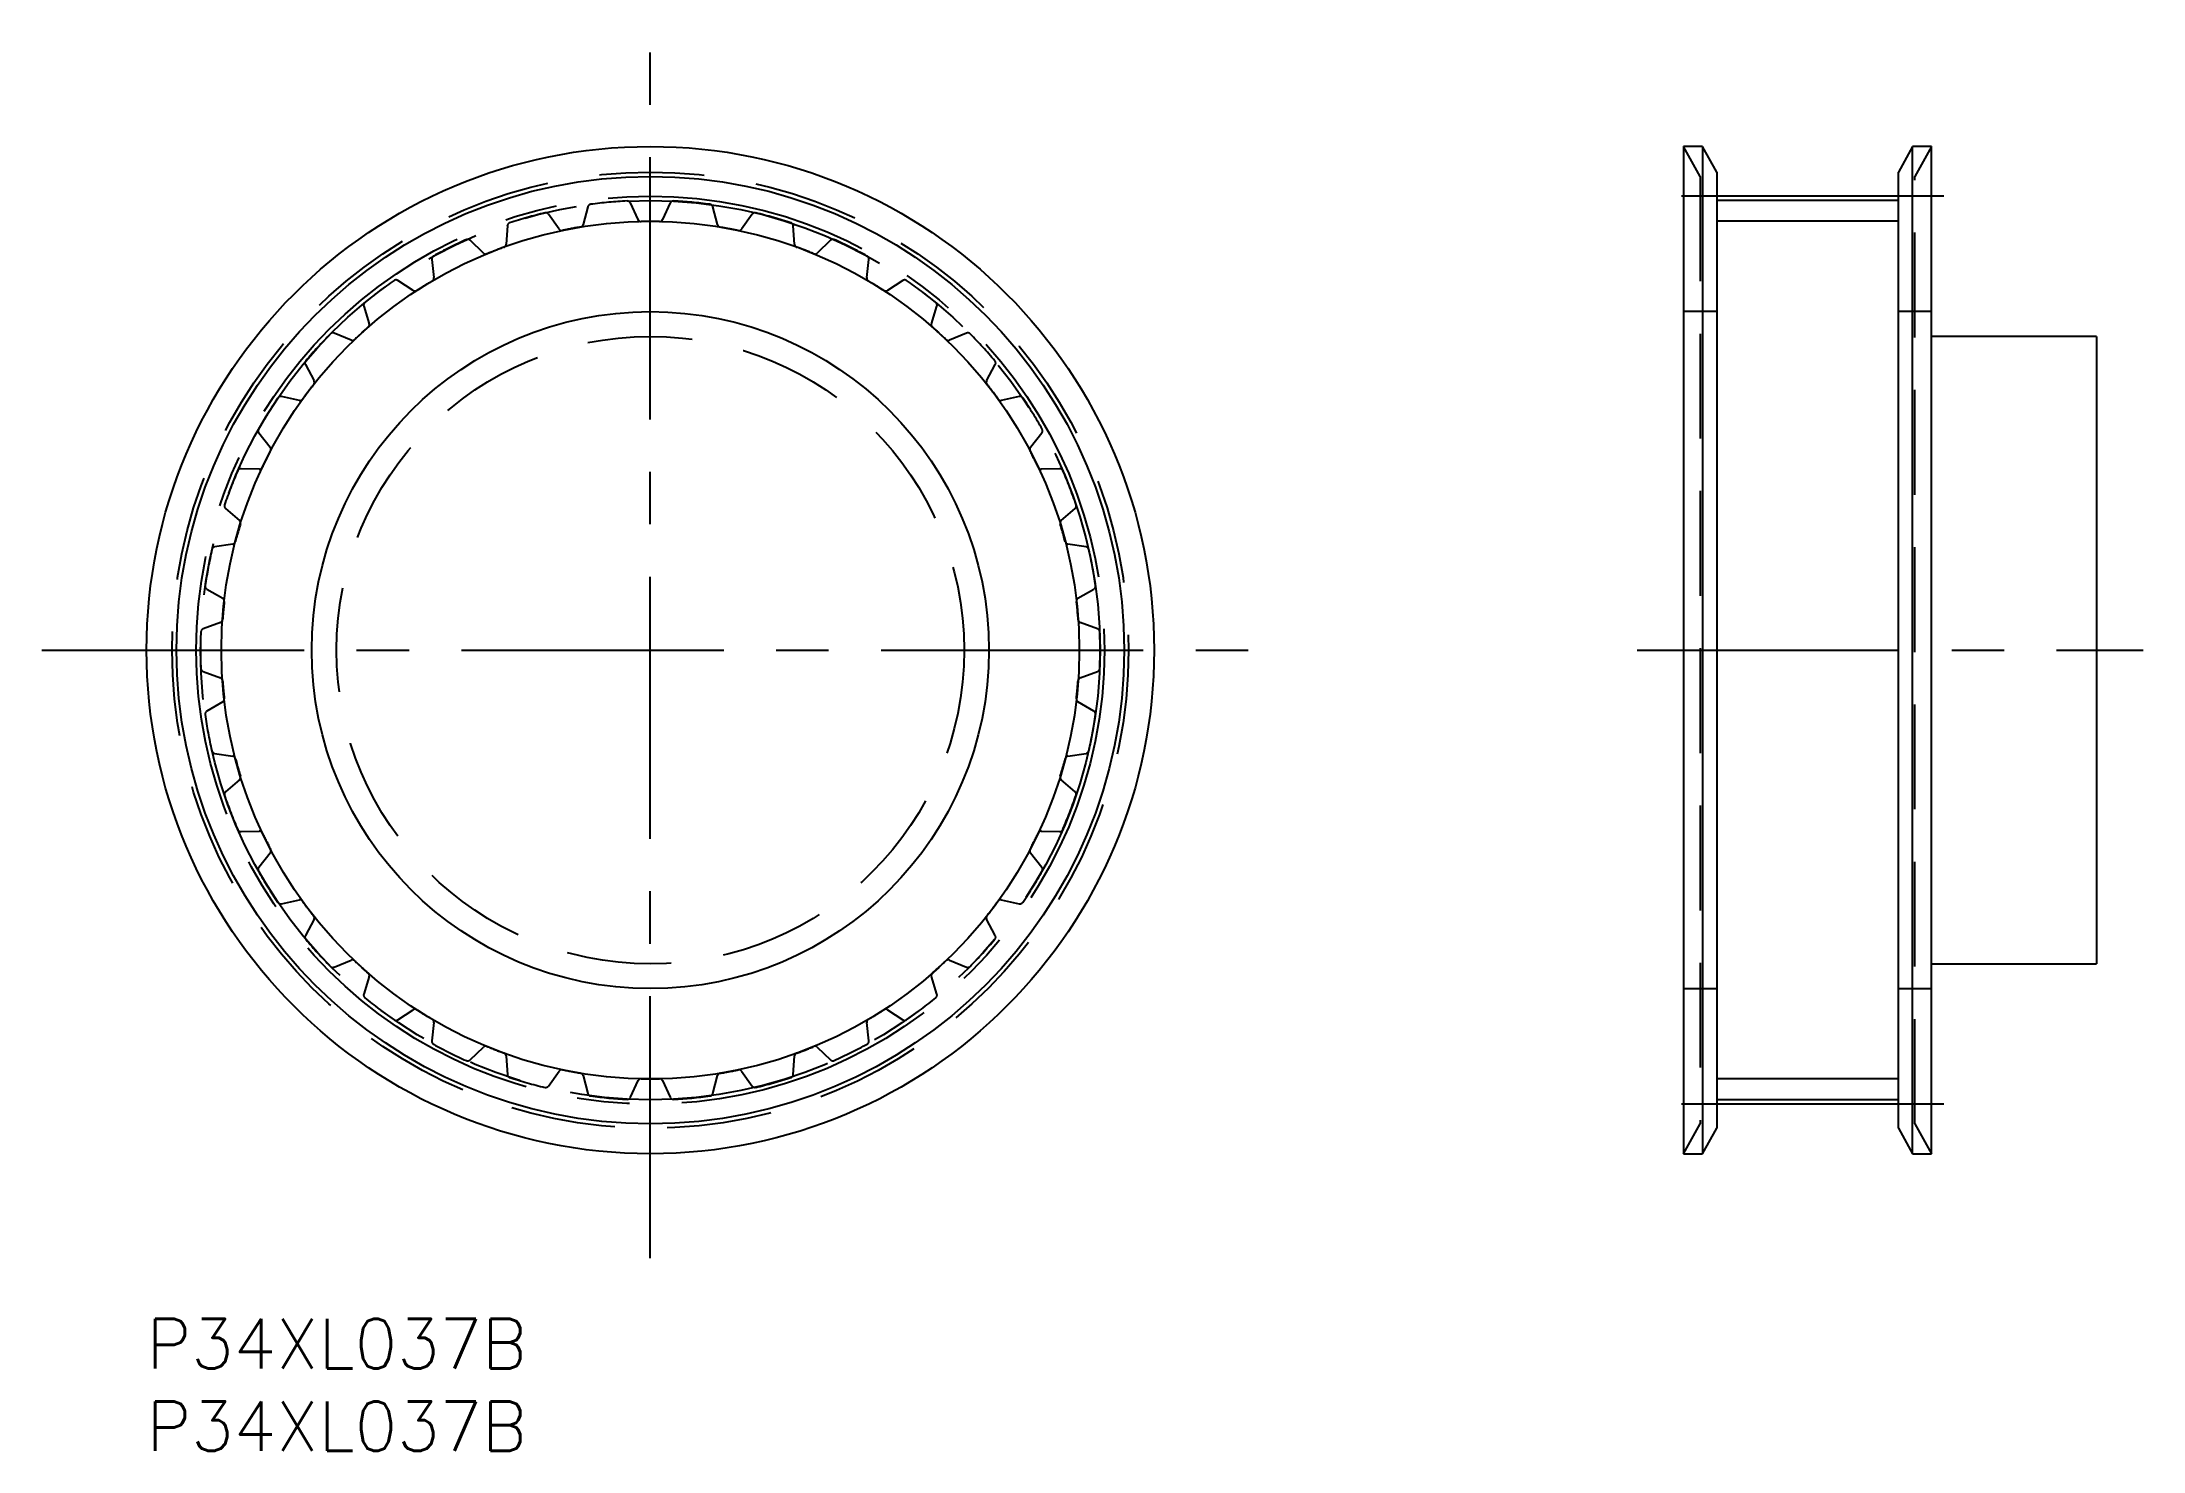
# Model space of a CAD drawing. Extents: x -6 to 121, y -8 to 77.
import ezdxf

# ---------------------------------------------------------------- set-up
doc = ezdxf.new("R2010")
doc.units = 0
doc.header["$LTSCALE"] = 0.5
for name, pattern in [('CENTER', [50.8, 31.75, -6.35, 6.35, -6.35]), ('DASHED', [19.05, 12.7, -6.35]), ('PHANTOM', [63.5, 31.75, -6.35, 6.35, -6.35, 6.35, -6.35])]:
    doc.linetypes.add(name, pattern=pattern)
for name, color, linetype in [('MSM_CENTER', 1, 'CENTER'), ('MSM_CONTINUOUS', 7, 'CONTINUOUS'), ('MSM_DASHED', 4, 'DASHED'), ('MSM_IMAGINARY', 6, 'PHANTOM'), ('MSM_NARROW', 5, 'CONTINUOUS'), ('MSM_PART_NUMBER', 7, 'CONTINUOUS')]:
    doc.layers.add(name, color=color, linetype=linetype)
doc.styles.get("Standard").update_dxf_attribs({"font": 'txt.shx', "height": 3, "bigfont": 'bigfont.shx'})

msp = doc.modelspace()

# ---------------------------------------------------------------- linework, layer by layer
at = {"layer": 'MSM_CENTER'}
for p, q in [((30.5, 3.67), (30.5, 77.33)), ((108.81, 67.99), (92.31, 67.99)), ((-6.33, 40.5), (67.33, 40.5)), ((90.24, 40.5), (120.87, 40.5)), ((108.81, 13.01), (92.31, 13.01))]:
    msp.add_line(p, q, dxfattribs=at)
msp.add_circle((30.5, 40.5), 27.49, dxfattribs=at)
at = {"layer": 'MSM_CONTINUOUS'}
for p, q in [((94.2, 71), (93.06, 71)), ((93.06, 71), (93.06, 10)), ((95.06, 69.45), (94.2, 71)), ((94.2, 71), (94.2, 10)), ((106.91, 71), (106.06, 69.45)), ((108.06, 71), (106.91, 71)), ((106.91, 10), (106.91, 71)), ((108.06, 10), (108.06, 71)), ((95.06, 69.45), (95.06, 11.55)), ((106.06, 11.55), (106.06, 69.45)), ((106.06, 67.74), (95.06, 67.74)), ((118.06, 59.5), (108.06, 59.5)), ((118.06, 59.5), (118.06, 21.5)), ((108.06, 21.5), (118.06, 21.5)), ((106.06, 13.27), (95.06, 13.27)), ((94.2, 10), (95.06, 11.55)), ((106.06, 11.55), (106.91, 10)), ((93.06, 10), (94.2, 10)), ((106.91, 10), (108.06, 10))]:
    msp.add_line(p, q, dxfattribs=at)
for radius in [30.5, 28.69, 20.5]:
    msp.add_circle((30.5, 40.5), radius, dxfattribs=at)
at = {"layer": 'MSM_DASHED'}
for p, q in [((94.06, 69.19), (93.06, 71)), ((108.06, 71), (107.06, 69.19)), ((94.06, 69.19), (94.06, 11.81)), ((107.06, 11.81), (107.06, 69.19)), ((29.76, 66.57), (29.29, 67.58)), ((31.71, 67.58), (31.24, 66.57)), ((21.85, 66.19), (21.77, 65.08)), ((24.98, 65.99), (24.33, 66.9)), ((26.71, 67.35), (26.44, 66.27)), ((34.56, 66.27), (34.29, 67.35)), ((36.67, 66.9), (36.02, 65.99)), ((39.23, 65.08), (39.15, 66.19)), ((20.39, 64.55), (19.59, 65.32)), ((41.41, 65.32), (40.61, 64.55)), ((17.27, 64.16), (17.4, 63.06)), ((43.6, 63.06), (43.73, 64.16)), ((16.14, 62.28), (15.21, 62.89)), ((45.79, 62.89), (44.86, 62.28)), ((13.15, 61.33), (13.48, 60.27)), ((47.52, 60.27), (47.85, 61.33)), ((95.06, 61), (93.06, 61)), ((108.06, 61), (106.06, 61)), ((12.39, 59.27), (11.36, 59.7)), ((49.64, 59.7), (48.61, 59.27)), ((9.62, 57.79), (10.14, 56.8)), ((50.86, 56.8), (51.38, 57.79)), ((9.25, 55.62), (8.16, 55.86)), ((52.84, 55.86), (51.75, 55.62)), ((6.8, 53.66), (7.49, 52.79)), ((53.51, 52.79), (54.2, 53.66)), ((6.83, 51.46), (5.72, 51.49)), ((55.28, 51.49), (54.17, 51.46)), ((4.78, 49.08), (5.62, 48.35)), ((55.38, 48.35), (56.22, 49.08)), ((5.22, 46.92), (4.12, 46.75)), ((56.88, 46.75), (55.78, 46.92)), ((3.64, 44.2), (4.61, 43.64)), ((56.39, 43.64), (57.36, 44.2)), ((4.47, 42.17), (3.42, 41.79)), ((57.58, 41.79), (56.53, 42.17)), ((3.42, 39.21), (4.47, 38.83)), ((56.53, 38.83), (57.58, 39.21)), ((4.61, 37.36), (3.64, 36.8)), ((57.36, 36.8), (56.39, 37.36)), ((4.12, 34.25), (5.22, 34.08)), ((55.78, 34.08), (56.88, 34.25)), ((5.62, 32.65), (4.78, 31.92)), ((56.22, 31.92), (55.38, 32.65)), ((5.72, 29.51), (6.83, 29.54)), ((54.17, 29.54), (55.28, 29.51)), ((7.49, 28.21), (6.8, 27.34)), ((54.2, 27.34), (53.51, 28.21)), ((8.16, 25.14), (9.25, 25.38)), ((10.14, 24.2), (9.62, 23.21)), ((51.38, 23.21), (50.86, 24.2)), ((51.75, 25.38), (52.84, 25.14)), ((11.36, 21.3), (12.39, 21.73)), ((48.61, 21.73), (49.64, 21.3)), ((13.48, 20.73), (13.15, 19.67)), ((47.85, 19.67), (47.52, 20.73)), ((93.06, 20), (95.06, 20)), ((106.06, 20), (108.06, 20)), ((15.21, 18.11), (16.14, 18.72)), ((17.4, 17.94), (17.27, 16.84)), ((43.73, 16.84), (43.6, 17.94)), ((44.86, 18.72), (45.79, 18.11)), ((19.59, 15.68), (20.39, 16.45)), ((21.77, 15.92), (21.85, 14.81)), ((39.15, 14.81), (39.23, 15.92)), ((40.61, 16.45), (41.41, 15.68)), ((24.33, 14.1), (24.98, 15.01)), ((26.44, 14.73), (26.71, 13.65)), ((29.29, 13.42), (29.76, 14.43)), ((31.24, 14.43), (31.71, 13.42)), ((34.29, 13.65), (34.56, 14.73)), ((36.02, 15.01), (36.67, 14.1)), ((93.06, 10), (94.06, 11.81)), ((107.06, 11.81), (108.06, 10))]:
    msp.add_line(p, q, dxfattribs=at)
for radius in [28.95, 19]:
    msp.add_circle((30.5, 40.5), radius, dxfattribs=at)
for centre, radius, start, end in [((26.91, 67.3), 0.2, 97.6366, 165.5882), ((30.5, 40.5), 27.24, 92.9516, 97.6366), ((29.11, 67.5), 0.2, 25, 92.9516), ((31.89, 67.5), 0.2, 87.0484, 155), ((30.5, 40.5), 27.24, 82.3634, 87.0484), ((34.09, 67.3), 0.2, 14.4118, 82.3634), ((22.04, 66.18), 0.2, 108.2248, 176.1765), ((30.5, 40.5), 27.24, 103.5399, 108.2248), ((24.17, 66.78), 0.2, 35.5882, 103.5399), ((26.24, 66.32), 0.2, 279.364, 345.5882), ((29.94, 66.66), 0.2, 205, 271.2242), ((30.5, 40.5), 25.96, 88.7758, 91.2242), ((31.06, 66.66), 0.2, 268.7758, 335), ((34.76, 66.32), 0.2, 194.4118, 260.636), ((36.83, 66.78), 0.2, 76.4601, 144.4118), ((30.5, 40.5), 27.24, 71.7752, 76.4601), ((38.96, 66.18), 0.2, 3.8235, 71.7752), ((30.5, 40.5), 27.24, 114.1281, 118.8131), ((19.45, 65.17), 0.2, 46.1765, 114.1281), ((30.5, 40.5), 25.96, 109.9523, 112.4007), ((21.57, 65.09), 0.2, 289.9523, 356.1765), ((25.14, 66.11), 0.2, 215.5882, 281.8124), ((30.5, 40.5), 25.97, 99.364, 101.8125), ((30.5, 40.5), 25.96, 78.1875, 80.636), ((35.86, 66.11), 0.2, 258.1875, 324.4118), ((39.43, 65.09), 0.2, 183.8235, 250.0478), ((30.5, 40.5), 25.97, 67.5993, 70.0477), ((41.55, 65.17), 0.2, 65.8719, 133.8235), ((30.5, 40.5), 27.24, 61.1869, 65.8719), ((17.47, 64.19), 0.2, 118.8131, 186.7647), ((20.53, 64.69), 0.2, 226.1765, 292.4007), ((40.47, 64.69), 0.2, 247.5993, 313.8235), ((43.53, 64.19), 0.2, 353.2353, 61.1869), ((30.5, 40.5), 27.24, 124.7163, 129.4013), ((15.1, 62.72), 0.2, 56.7647, 124.7163), ((30.5, 40.5), 25.96, 120.5405, 122.9889), ((17.2, 63.04), 0.2, 300.5405, 6.7647), ((43.8, 63.04), 0.2, 173.2353, 239.4595), ((30.5, 40.5), 25.96, 57.0111, 59.4595), ((45.9, 62.72), 0.2, 55.2837, 123.2353), ((30.5, 40.5), 27.24, 50.5987, 55.2837), ((13.34, 61.39), 0.2, 129.4013, 197.3529), ((16.25, 62.45), 0.2, 236.7647, 302.9889), ((44.75, 62.45), 0.2, 237.0111, 303.2353), ((47.66, 61.39), 0.2, 342.6471, 50.5987), ((30.5, 40.5), 25.97, 131.1287, 133.5772), ((13.29, 60.21), 0.2, 311.1287, 17.3529), ((47.71, 60.21), 0.2, 162.6471, 228.8713), ((30.5, 40.5), 25.97, 46.4228, 48.8713), ((30.5, 40.5), 27.24, 135.3046, 139.9895), ((11.28, 59.51), 0.2, 67.3529, 135.3046), ((12.46, 59.46), 0.2, 247.3529, 313.5771), ((48.54, 59.46), 0.2, 226.4228, 292.6471), ((49.72, 59.51), 0.2, 44.6954, 112.6471), ((30.5, 40.5), 27.24, 40.0105, 44.6954), ((9.79, 57.88), 0.2, 139.9895, 207.9412), ((51.21, 57.88), 0.2, 332.0588, 40.0105), ((30.5, 40.5), 25.96, 141.717, 144.1654), ((9.96, 56.71), 0.2, 321.717, 27.9412), ((51.04, 56.71), 0.2, 152.0588, 218.2831), ((30.5, 40.5), 25.97, 35.8346, 38.283), ((30.5, 40.5), 27.23, 145.8928, 150.5778), ((8.12, 55.66), 0.2, 77.9412, 145.8928), ((9.29, 55.82), 0.2, 257.9412, 324.1654), ((51.71, 55.82), 0.2, 215.8346, 282.0588), ((52.88, 55.66), 0.2, 34.1072, 102.0588), ((30.5, 40.5), 27.24, 29.4222, 34.1072), ((6.95, 53.78), 0.2, 150.5778, 218.5294), ((54.05, 53.78), 0.2, 321.4706, 29.4222), ((30.5, 40.5), 25.97, 152.3052, 154.7536), ((7.33, 52.66), 0.2, 332.3052, 38.5294), ((53.67, 52.66), 0.2, 141.4706, 207.6948), ((30.5, 40.5), 25.96, 25.2464, 27.6948), ((30.5, 40.5), 27.24, 156.4811, 161.166), ((5.71, 51.29), 0.2, 88.5294, 156.4811), ((6.83, 51.66), 0.2, 268.5294, 334.7536), ((54.17, 51.66), 0.2, 205.2464, 271.4706), ((55.29, 51.29), 0.2, 23.5189, 91.4706), ((30.5, 40.5), 27.24, 18.834, 23.5189), ((4.91, 49.23), 0.2, 161.166, 229.1176), ((5.49, 48.2), 0.2, 342.8934, 49.1176), ((55.51, 48.2), 0.2, 130.8824, 197.1066), ((56.09, 49.23), 0.2, 310.8824, 18.834), ((5.19, 47.12), 0.2, 279.1176, 345.3418), ((30.5, 40.5), 25.97, 162.8934, 165.3419), ((30.5, 40.5), 25.96, 14.6581, 17.1066), ((55.81, 47.12), 0.2, 194.6581, 260.8824), ((30.5, 40.5), 27.23, 167.0693, 171.7542), ((4.15, 46.55), 0.2, 99.1176, 167.0693), ((56.85, 46.55), 0.2, 12.9307, 80.8824), ((30.5, 40.5), 27.24, 8.2458, 12.9307), ((3.74, 44.38), 0.2, 171.7542, 239.7059), ((30.5, 40.5), 25.96, 173.4817, 175.9301), ((4.5, 43.47), 0.2, 353.4817, 59.7059), ((56.5, 43.47), 0.2, 120.2941, 186.5183), ((30.5, 40.5), 25.97, 4.0699, 6.5183), ((57.26, 44.38), 0.2, 300.2941, 8.2458), ((4.4, 42.36), 0.2, 289.7059, 355.9301), ((56.6, 42.36), 0.2, 184.0699, 250.2941), ((30.5, 40.5), 27.24, 177.6575, 182.3425), ((3.49, 41.6), 0.2, 109.7059, 177.6575), ((57.51, 41.6), 0.2, 2.3425, 70.2941), ((30.5, 40.5), 27.23, 357.6575, 2.3425), ((3.49, 39.4), 0.2, 182.3425, 250.2941), ((4.4, 38.64), 0.2, 4.0699, 70.2941), ((30.5, 40.5), 25.96, 184.0699, 186.5183), ((30.5, 40.5), 25.96, 353.4817, 355.9301), ((56.6, 38.64), 0.2, 109.7059, 175.9301), ((57.51, 39.4), 0.2, 289.7059, 357.6575), ((4.5, 37.53), 0.2, 300.2941, 6.5183), ((56.5, 37.53), 0.2, 173.4817, 239.7059), ((3.74, 36.62), 0.2, 120.2941, 188.2458), ((30.5, 40.5), 27.24, 188.2458, 192.9307), ((30.5, 40.5), 27.24, 347.0693, 351.7542), ((57.26, 36.62), 0.2, 351.7543, 59.7059), ((4.15, 34.45), 0.2, 192.9307, 260.8824), ((56.85, 34.45), 0.2, 279.1176, 347.0693), ((5.19, 33.88), 0.2, 14.6581, 80.8824), ((30.5, 40.5), 25.96, 194.6581, 197.1066), ((30.5, 40.5), 25.97, 342.8934, 345.3419), ((55.81, 33.88), 0.2, 99.1176, 165.3419), ((4.91, 31.77), 0.2, 130.8824, 198.834), ((5.49, 32.8), 0.2, 310.8824, 17.1065), ((55.51, 32.8), 0.2, 162.8934, 229.1176), ((56.09, 31.77), 0.2, 341.166, 49.1176), ((30.5, 40.5), 27.24, 198.834, 203.5189), ((30.5, 40.5), 27.23, 336.4811, 341.166), ((5.71, 29.71), 0.2, 203.5189, 271.4706), ((6.83, 29.34), 0.2, 25.2464, 91.4706), ((30.5, 40.5), 25.96, 205.2464, 207.6948), ((30.5, 40.5), 25.96, 332.3052, 334.7536), ((54.17, 29.34), 0.2, 88.5294, 154.7536), ((55.29, 29.71), 0.2, 268.5294, 336.4811), ((7.33, 28.34), 0.2, 321.4706, 27.6948), ((53.67, 28.34), 0.2, 152.3052, 218.5294), ((6.95, 27.22), 0.2, 141.4706, 209.4222), ((30.5, 40.5), 27.24, 209.4222, 214.1072), ((30.5, 40.5), 27.24, 325.8928, 330.5778), ((54.05, 27.22), 0.2, 330.5778, 38.5294), ((8.12, 25.34), 0.2, 214.1072, 282.0588), ((9.29, 25.18), 0.2, 35.8346, 102.0588), ((30.5, 40.5), 25.97, 215.8346, 218.283), ((9.96, 24.29), 0.2, 332.0588, 38.283), ((51.04, 24.29), 0.2, 141.717, 207.9412), ((30.5, 40.5), 25.96, 321.717, 324.1654), ((51.71, 25.18), 0.2, 77.9412, 144.1654), ((52.88, 25.34), 0.2, 257.9412, 325.8928), ((9.79, 23.12), 0.2, 152.0588, 220.0105), ((30.5, 40.5), 27.24, 220.0105, 224.6954), ((30.5, 40.5), 27.23, 315.3046, 319.9895), ((51.21, 23.12), 0.2, 319.9896, 27.9412), ((12.46, 21.54), 0.2, 46.4228, 112.6471), ((30.5, 40.5), 25.97, 226.4228, 228.8713), ((30.5, 40.5), 25.96, 311.1287, 313.5772), ((48.54, 21.54), 0.2, 67.3529, 133.5772), ((11.28, 21.49), 0.2, 224.6954, 292.6471), ((13.29, 20.79), 0.2, 342.6471, 48.8713), ((47.71, 20.79), 0.2, 131.1287, 197.3529), ((49.72, 21.49), 0.2, 247.3529, 315.3046), ((13.34, 19.61), 0.2, 162.6471, 230.5987), ((30.5, 40.5), 27.24, 230.5987, 235.2837), ((30.5, 40.5), 27.24, 304.7163, 309.4013), ((47.66, 19.61), 0.2, 309.4013, 17.3529), ((15.1, 18.28), 0.2, 235.2836, 303.2353), ((16.25, 18.55), 0.2, 57.0111, 123.2353), ((30.5, 40.5), 25.96, 237.0111, 239.4595), ((17.2, 17.96), 0.2, 353.2353, 59.4595), ((43.8, 17.96), 0.2, 120.5405, 186.7647), ((30.5, 40.5), 25.97, 300.5405, 302.9889), ((44.75, 18.55), 0.2, 56.7647, 122.9889), ((45.9, 18.28), 0.2, 236.7647, 304.7163), ((17.47, 16.81), 0.2, 173.2353, 241.1869), ((30.5, 40.5), 27.24, 241.1869, 245.8719), ((30.5, 40.5), 27.23, 294.1281, 298.8131), ((43.53, 16.81), 0.2, 298.8131, 6.7647), ((19.45, 15.83), 0.2, 245.8719, 313.8235), ((20.53, 16.31), 0.2, 67.5993, 133.8235), ((30.5, 40.5), 25.96, 247.5993, 250.0477), ((21.57, 15.91), 0.2, 3.8235, 70.0477), ((39.43, 15.91), 0.2, 109.9523, 176.1765), ((30.5, 40.5), 25.97, 289.9523, 292.4007), ((40.47, 16.31), 0.2, 46.1765, 112.4007), ((41.55, 15.83), 0.2, 226.1765, 294.1281), ((22.04, 14.82), 0.2, 183.8235, 251.7752), ((30.5, 40.5), 27.24, 251.7752, 256.4601), ((24.17, 14.22), 0.2, 256.4601, 324.4118), ((25.14, 14.89), 0.2, 78.1875, 144.4118), ((30.5, 40.5), 25.96, 258.1875, 260.636), ((26.24, 14.68), 0.2, 14.4118, 80.636), ((29.94, 14.34), 0.2, 88.7758, 155), ((30.5, 40.5), 25.96, 268.7758, 271.2242), ((31.06, 14.34), 0.2, 25, 91.2242), ((34.76, 14.68), 0.2, 99.364, 165.5882), ((30.5, 40.5), 25.97, 279.364, 281.8125), ((35.86, 14.89), 0.2, 35.5882, 101.8125), ((36.83, 14.22), 0.2, 215.5882, 283.5399), ((30.5, 40.5), 27.24, 283.5399, 288.2248), ((38.96, 14.82), 0.2, 288.2248, 356.1765), ((26.91, 13.7), 0.2, 194.4118, 262.3634), ((30.5, 40.5), 27.24, 262.3634, 267.0484), ((29.11, 13.5), 0.2, 267.0483, 335), ((31.89, 13.5), 0.2, 205, 272.9516), ((30.5, 40.5), 27.24, 272.9516, 277.6366), ((34.09, 13.7), 0.2, 277.6366, 345.5882)]:
    msp.add_arc(centre, radius, start, end, dxfattribs=at)
at = {"layer": 'MSM_IMAGINARY'}
msp.add_circle((30.5, 40.5), 27.23, dxfattribs=at)
at = {"layer": 'MSM_NARROW'}
for p, q in [((29.81, 66.46), (29.76, 66.57)), ((31.19, 66.46), (31.24, 66.57)), ((106.06, 66.47), (95.06, 66.47)), ((106.06, 14.54), (95.06, 14.54))]:
    msp.add_line(p, q, dxfattribs=at)
msp.add_circle((30.5, 40.5), 25.97, dxfattribs=at)

# ---------------------------------------------------------------- texts
at = {"layer": 'MSM_PART_NUMBER'}
for p in [(0, -3), (0, -8)]:
    msp.add_text('P34XL037B', height=3, dxfattribs=at).set_placement(p)

doc.saveas('drawing.dxf')
